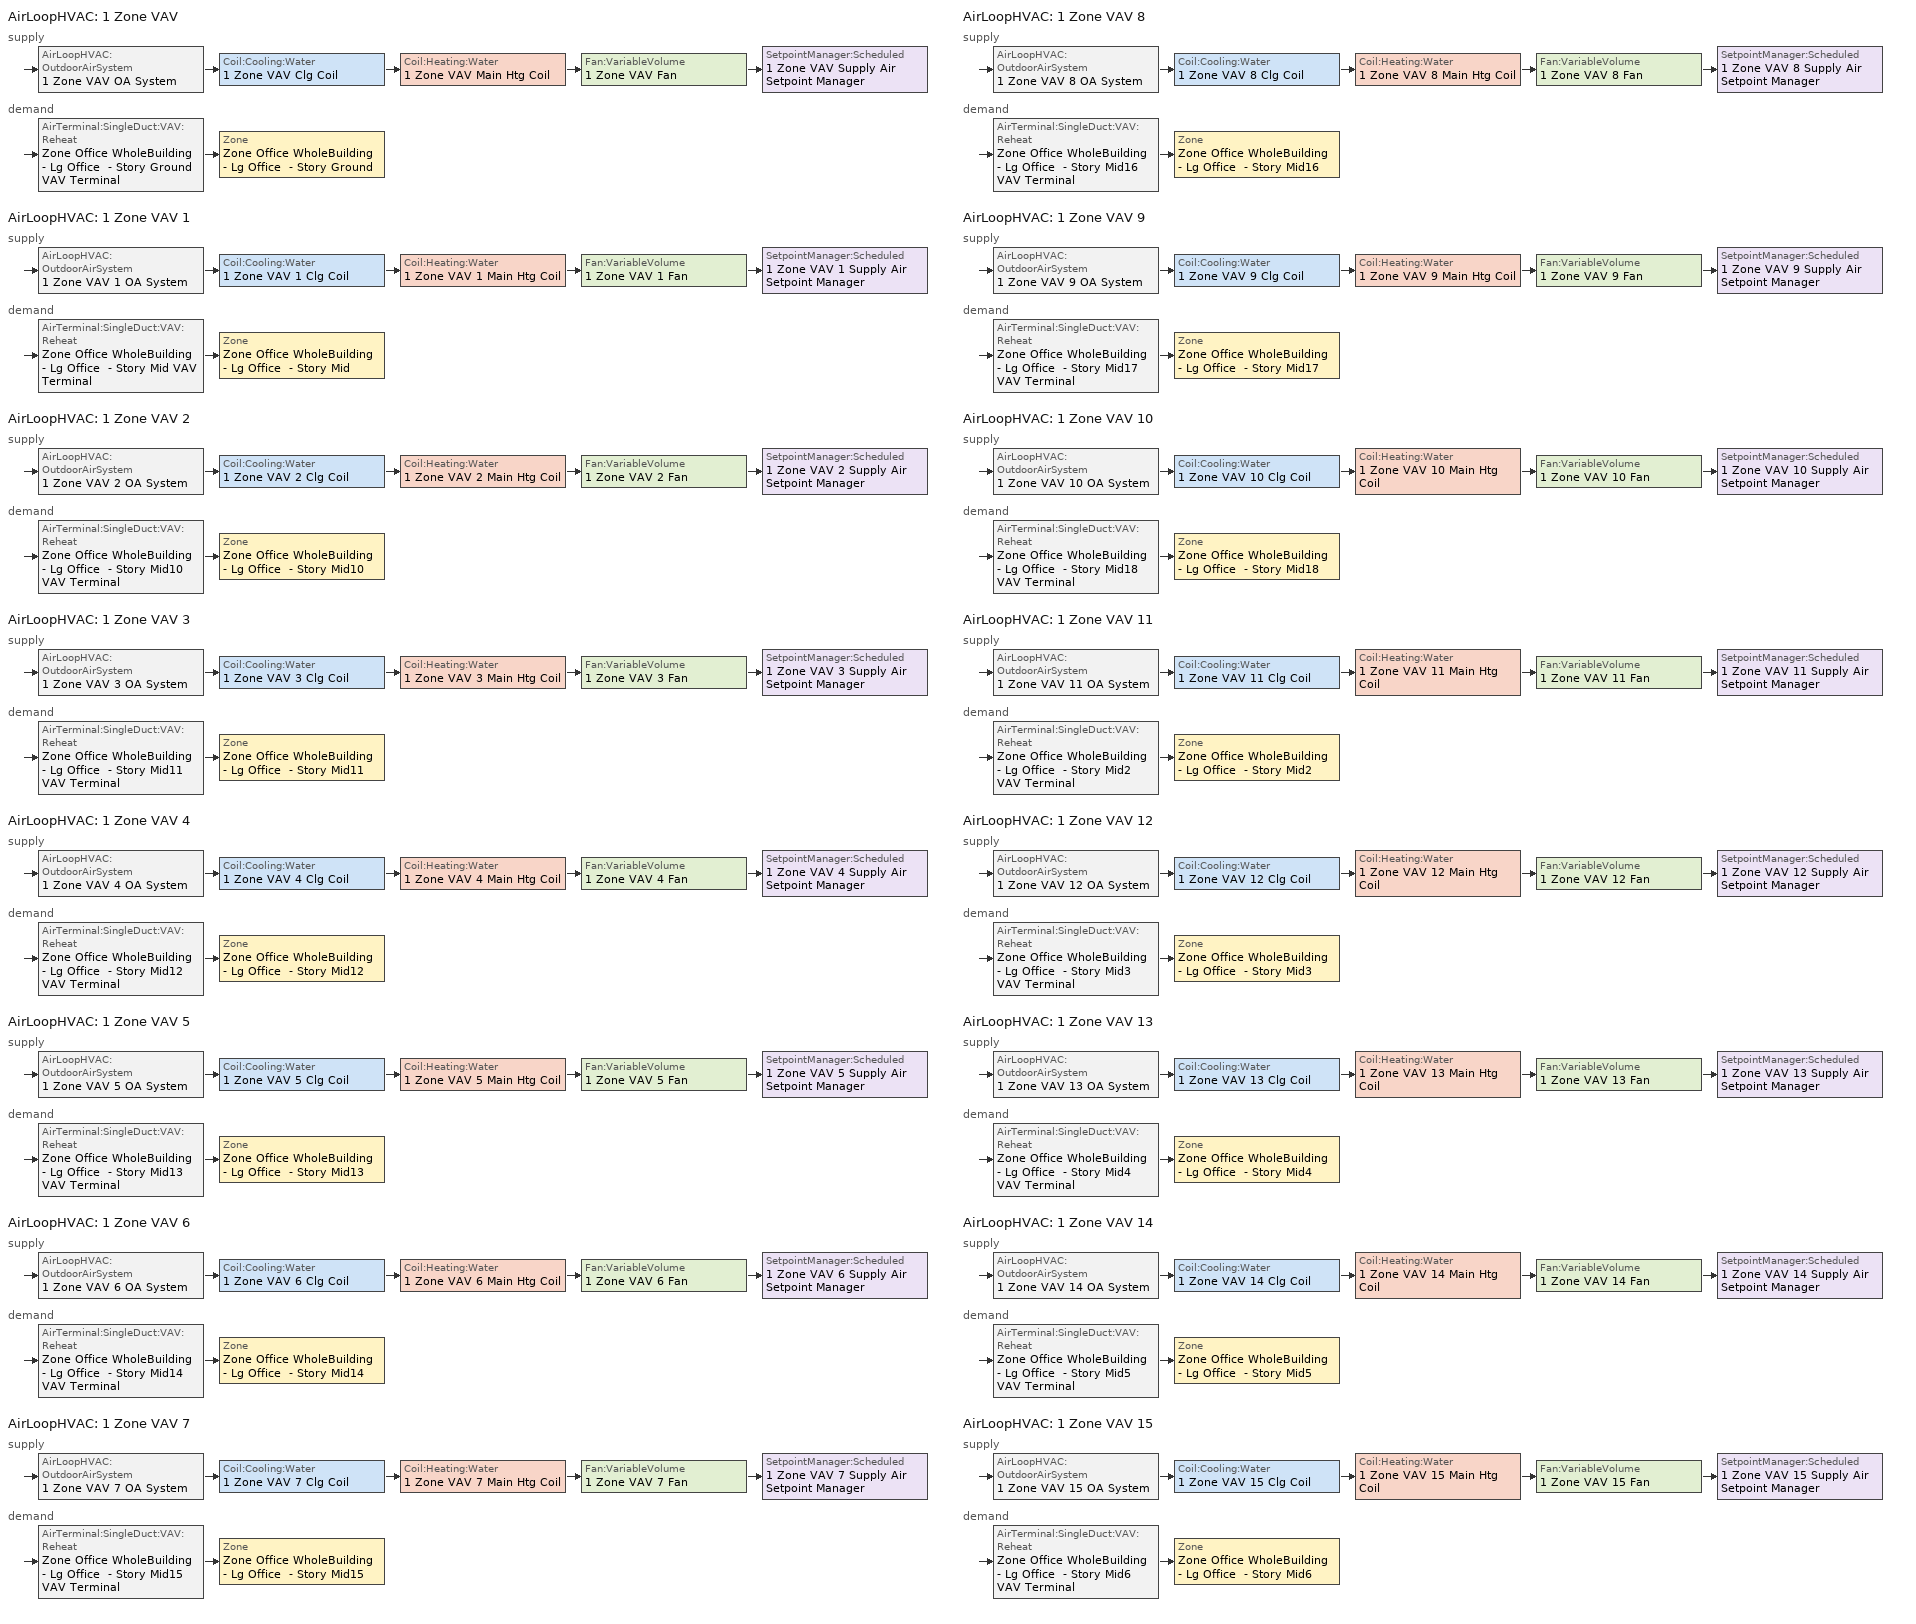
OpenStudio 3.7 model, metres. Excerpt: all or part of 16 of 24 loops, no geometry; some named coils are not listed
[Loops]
AirLoopHVAC '1 Zone VAV'
 supply: AirLoopHVAC:OutdoorAirSystem '1 Zone VAV OA System' > Coil:Cooling:Water '1 Zone VAV Clg Coil' > Coil:Heating:Water '1 Zone VAV Main Htg Coil' > Fan:VariableVolume '1 Zone VAV Fan' > SetpointManager:Scheduled '1 Zone VAV Supply Air Setpoint Manager'
 demand: AirTerminal:SingleDuct:VAV:Reheat 'Zone Office WholeBuilding - Lg Office  - Story Ground VAV Terminal' > Zone 'Zone Office WholeBuilding - Lg Office  - Story Ground'
AirLoopHVAC '1 Zone VAV 1'
 supply: AirLoopHVAC:OutdoorAirSystem '1 Zone VAV 1 OA System' > Coil:Cooling:Water '1 Zone VAV 1 Clg Coil' > Coil:Heating:Water '1 Zone VAV 1 Main Htg Coil' > Fan:VariableVolume '1 Zone VAV 1 Fan' > SetpointManager:Scheduled '1 Zone VAV 1 Supply Air Setpoint Manager'
 demand: AirTerminal:SingleDuct:VAV:Reheat 'Zone Office WholeBuilding - Lg Office  - Story Mid VAV Terminal' > Zone 'Zone Office WholeBuilding - Lg Office  - Story Mid'
AirLoopHVAC '1 Zone VAV 2'
 supply: AirLoopHVAC:OutdoorAirSystem '1 Zone VAV 2 OA System' > Coil:Cooling:Water '1 Zone VAV 2 Clg Coil' > Coil:Heating:Water '1 Zone VAV 2 Main Htg Coil' > Fan:VariableVolume '1 Zone VAV 2 Fan' > SetpointManager:Scheduled '1 Zone VAV 2 Supply Air Setpoint Manager'
 demand: AirTerminal:SingleDuct:VAV:Reheat 'Zone Office WholeBuilding - Lg Office  - Story Mid10 VAV Terminal' > Zone 'Zone Office WholeBuilding - Lg Office  - Story Mid10'
AirLoopHVAC '1 Zone VAV 3'
 supply: AirLoopHVAC:OutdoorAirSystem '1 Zone VAV 3 OA System' > Coil:Cooling:Water '1 Zone VAV 3 Clg Coil' > Coil:Heating:Water '1 Zone VAV 3 Main Htg Coil' > Fan:VariableVolume '1 Zone VAV 3 Fan' > SetpointManager:Scheduled '1 Zone VAV 3 Supply Air Setpoint Manager'
 demand: AirTerminal:SingleDuct:VAV:Reheat 'Zone Office WholeBuilding - Lg Office  - Story Mid11 VAV Terminal' > Zone 'Zone Office WholeBuilding - Lg Office  - Story Mid11'
AirLoopHVAC '1 Zone VAV 4'
 supply: AirLoopHVAC:OutdoorAirSystem '1 Zone VAV 4 OA System' > Coil:Cooling:Water '1 Zone VAV 4 Clg Coil' > Coil:Heating:Water '1 Zone VAV 4 Main Htg Coil' > Fan:VariableVolume '1 Zone VAV 4 Fan' > SetpointManager:Scheduled '1 Zone VAV 4 Supply Air Setpoint Manager'
 demand: AirTerminal:SingleDuct:VAV:Reheat 'Zone Office WholeBuilding - Lg Office  - Story Mid12 VAV Terminal' > Zone 'Zone Office WholeBuilding - Lg Office  - Story Mid12'
AirLoopHVAC '1 Zone VAV 5'
 supply: AirLoopHVAC:OutdoorAirSystem '1 Zone VAV 5 OA System' > Coil:Cooling:Water '1 Zone VAV 5 Clg Coil' > Coil:Heating:Water '1 Zone VAV 5 Main Htg Coil' > Fan:VariableVolume '1 Zone VAV 5 Fan' > SetpointManager:Scheduled '1 Zone VAV 5 Supply Air Setpoint Manager'
 demand: AirTerminal:SingleDuct:VAV:Reheat 'Zone Office WholeBuilding - Lg Office  - Story Mid13 VAV Terminal' > Zone 'Zone Office WholeBuilding - Lg Office  - Story Mid13'
AirLoopHVAC '1 Zone VAV 6'
 supply: AirLoopHVAC:OutdoorAirSystem '1 Zone VAV 6 OA System' > Coil:Cooling:Water '1 Zone VAV 6 Clg Coil' > Coil:Heating:Water '1 Zone VAV 6 Main Htg Coil' > Fan:VariableVolume '1 Zone VAV 6 Fan' > SetpointManager:Scheduled '1 Zone VAV 6 Supply Air Setpoint Manager'
 demand: AirTerminal:SingleDuct:VAV:Reheat 'Zone Office WholeBuilding - Lg Office  - Story Mid14 VAV Terminal' > Zone 'Zone Office WholeBuilding - Lg Office  - Story Mid14'
AirLoopHVAC '1 Zone VAV 7'
 supply: AirLoopHVAC:OutdoorAirSystem '1 Zone VAV 7 OA System' > Coil:Cooling:Water '1 Zone VAV 7 Clg Coil' > Coil:Heating:Water '1 Zone VAV 7 Main Htg Coil' > Fan:VariableVolume '1 Zone VAV 7 Fan' > SetpointManager:Scheduled '1 Zone VAV 7 Supply Air Setpoint Manager'
 demand: AirTerminal:SingleDuct:VAV:Reheat 'Zone Office WholeBuilding - Lg Office  - Story Mid15 VAV Terminal' > Zone 'Zone Office WholeBuilding - Lg Office  - Story Mid15'
AirLoopHVAC '1 Zone VAV 8'
 supply: AirLoopHVAC:OutdoorAirSystem '1 Zone VAV 8 OA System' > Coil:Cooling:Water '1 Zone VAV 8 Clg Coil' > Coil:Heating:Water '1 Zone VAV 8 Main Htg Coil' > Fan:VariableVolume '1 Zone VAV 8 Fan' > SetpointManager:Scheduled '1 Zone VAV 8 Supply Air Setpoint Manager'
 demand: AirTerminal:SingleDuct:VAV:Reheat 'Zone Office WholeBuilding - Lg Office  - Story Mid16 VAV Terminal' > Zone 'Zone Office WholeBuilding - Lg Office  - Story Mid16'
AirLoopHVAC '1 Zone VAV 9'
 supply: AirLoopHVAC:OutdoorAirSystem '1 Zone VAV 9 OA System' > Coil:Cooling:Water '1 Zone VAV 9 Clg Coil' > Coil:Heating:Water '1 Zone VAV 9 Main Htg Coil' > Fan:VariableVolume '1 Zone VAV 9 Fan' > SetpointManager:Scheduled '1 Zone VAV 9 Supply Air Setpoint Manager'
 demand: AirTerminal:SingleDuct:VAV:Reheat 'Zone Office WholeBuilding - Lg Office  - Story Mid17 VAV Terminal' > Zone 'Zone Office WholeBuilding - Lg Office  - Story Mid17'
AirLoopHVAC '1 Zone VAV 10'
 supply: AirLoopHVAC:OutdoorAirSystem '1 Zone VAV 10 OA System' > Coil:Cooling:Water '1 Zone VAV 10 Clg Coil' > Coil:Heating:Water '1 Zone VAV 10 Main Htg Coil' > Fan:VariableVolume '1 Zone VAV 10 Fan' > SetpointManager:Scheduled '1 Zone VAV 10 Supply Air Setpoint Manager'
 demand: AirTerminal:SingleDuct:VAV:Reheat 'Zone Office WholeBuilding - Lg Office  - Story Mid18 VAV Terminal' > Zone 'Zone Office WholeBuilding - Lg Office  - Story Mid18'
AirLoopHVAC '1 Zone VAV 11'
 supply: AirLoopHVAC:OutdoorAirSystem '1 Zone VAV 11 OA System' > Coil:Cooling:Water '1 Zone VAV 11 Clg Coil' > Coil:Heating:Water '1 Zone VAV 11 Main Htg Coil' > Fan:VariableVolume '1 Zone VAV 11 Fan' > SetpointManager:Scheduled '1 Zone VAV 11 Supply Air Setpoint Manager'
 demand: AirTerminal:SingleDuct:VAV:Reheat 'Zone Office WholeBuilding - Lg Office  - Story Mid2 VAV Terminal' > Zone 'Zone Office WholeBuilding - Lg Office  - Story Mid2'
AirLoopHVAC '1 Zone VAV 12'
 supply: AirLoopHVAC:OutdoorAirSystem '1 Zone VAV 12 OA System' > Coil:Cooling:Water '1 Zone VAV 12 Clg Coil' > Coil:Heating:Water '1 Zone VAV 12 Main Htg Coil' > Fan:VariableVolume '1 Zone VAV 12 Fan' > SetpointManager:Scheduled '1 Zone VAV 12 Supply Air Setpoint Manager'
 demand: AirTerminal:SingleDuct:VAV:Reheat 'Zone Office WholeBuilding - Lg Office  - Story Mid3 VAV Terminal' > Zone 'Zone Office WholeBuilding - Lg Office  - Story Mid3'
AirLoopHVAC '1 Zone VAV 13'
 supply: AirLoopHVAC:OutdoorAirSystem '1 Zone VAV 13 OA System' > Coil:Cooling:Water '1 Zone VAV 13 Clg Coil' > Coil:Heating:Water '1 Zone VAV 13 Main Htg Coil' > Fan:VariableVolume '1 Zone VAV 13 Fan' > SetpointManager:Scheduled '1 Zone VAV 13 Supply Air Setpoint Manager'
 demand: AirTerminal:SingleDuct:VAV:Reheat 'Zone Office WholeBuilding - Lg Office  - Story Mid4 VAV Terminal' > Zone 'Zone Office WholeBuilding - Lg Office  - Story Mid4'
AirLoopHVAC '1 Zone VAV 14'
 supply: AirLoopHVAC:OutdoorAirSystem '1 Zone VAV 14 OA System' > Coil:Cooling:Water '1 Zone VAV 14 Clg Coil' > Coil:Heating:Water '1 Zone VAV 14 Main Htg Coil' > Fan:VariableVolume '1 Zone VAV 14 Fan' > SetpointManager:Scheduled '1 Zone VAV 14 Supply Air Setpoint Manager'
 demand: AirTerminal:SingleDuct:VAV:Reheat 'Zone Office WholeBuilding - Lg Office  - Story Mid5 VAV Terminal' > Zone 'Zone Office WholeBuilding - Lg Office  - Story Mid5'
AirLoopHVAC '1 Zone VAV 15'
 supply: AirLoopHVAC:OutdoorAirSystem '1 Zone VAV 15 OA System' > Coil:Cooling:Water '1 Zone VAV 15 Clg Coil' > Coil:Heating:Water '1 Zone VAV 15 Main Htg Coil' > Fan:VariableVolume '1 Zone VAV 15 Fan' > SetpointManager:Scheduled '1 Zone VAV 15 Supply Air Setpoint Manager'
 demand: AirTerminal:SingleDuct:VAV:Reheat 'Zone Office WholeBuilding - Lg Office  - Story Mid6 VAV Terminal' > Zone 'Zone Office WholeBuilding - Lg Office  - Story Mid6'
[Sizing:Zone] Zone Cooling Design Supply Air Temperature Input Method=SupplyAirTemperature; Zone Cooling Design Supply Air Temperature {C}=12.7778; Zone Cooling Design Supply Air Temperature Difference {deltaC}=11.11; Zone Heating Design Supply Air Temperature Input Method=SupplyAirTemperature; Zone Heating Design Supply Air Temperature {C}=40; Zone Heating Design Supply Air Temperature Difference {deltaC}=11.11; Zone Cooling Design Supply Air Humidity Ratio {kg-H2O/kg-air}=0.0085; Zone Heating Design Supply Air Humidity Ratio {kg-H2O/kg-air}=0.008; Cooling Design Air Flow Method=DesignDayWithLimit; Heating Design Air Flow Method=DesignDay; Account for Dedicated Outdoor Air System=No; Dedicated Outdoor Air System Control Strategy=NeutralSupplyAir; Dedicated Outdoor Air Low Setpoint Temperature for Design {C}=autosize; Dedicated Outdoor Air High Setpoint Temperature for Design {C}=autosize; Zone Load Sizing Method=Sensible Load Only No Latent Load; Zone Latent Cooling Design Supply Air Humidity Ratio Input Method=HumidityRatioDifference; Zone Cooling Design Supply Air Humidity Ratio Difference {kgWater/kgDryAir}=0.005; Zone Latent Heating Design Supply Air Humidity Ratio Input Method=HumidityRatioDifference; Zone Humidification Design Supply Air Humidity Ratio Difference {kgWater/kgDryAir}=0.005
Zone Office WholeBuilding - Lg Office  - Story Ground; Zone Office WholeBuilding - Lg Office  - Story Mid; Zone Office WholeBuilding - Lg Office  - Story Mid2; Zone Office WholeBuilding - Lg Office  - Story Mid3; Zone Office WholeBuilding - Lg Office  - Story Mid4; Zone Office WholeBuilding - Lg Office  - Story Mid5; Zone Office WholeBuilding - Lg Office  - Story Mid6; Zone Office WholeBuilding - Lg Office  - Story Mid10; Zone Office WholeBuilding - Lg Office  - Story Mid11; Zone Office WholeBuilding - Lg Office  - Story Mid12; Zone Office WholeBuilding - Lg Office  - Story Mid13; Zone Office WholeBuilding - Lg Office  - Story Mid14; Zone Office WholeBuilding - Lg Office  - Story Mid15; Zone Office WholeBuilding - Lg Office  - Story Mid16; Zone Office WholeBuilding - Lg Office  - Story Mid17; Zone Office WholeBuilding - Lg Office  - Story Mid18
[Zone equipment]
Zone Office WholeBuilding - Lg Office  - Story Ground: Zone Office WholeBuilding - Lg Office  - Story Ground VAV Terminal
Zone Office WholeBuilding - Lg Office  - Story Mid: Zone Office WholeBuilding - Lg Office  - Story Mid VAV Terminal
Zone Office WholeBuilding - Lg Office  - Story Mid2: Zone Office WholeBuilding - Lg Office  - Story Mid2 VAV Terminal
Zone Office WholeBuilding - Lg Office  - Story Mid3: Zone Office WholeBuilding - Lg Office  - Story Mid3 VAV Terminal
Zone Office WholeBuilding - Lg Office  - Story Mid4: Zone Office WholeBuilding - Lg Office  - Story Mid4 VAV Terminal
Zone Office WholeBuilding - Lg Office  - Story Mid5: Zone Office WholeBuilding - Lg Office  - Story Mid5 VAV Terminal
Zone Office WholeBuilding - Lg Office  - Story Mid6: Zone Office WholeBuilding - Lg Office  - Story Mid6 VAV Terminal
Zone Office WholeBuilding - Lg Office  - Story Mid10: Zone Office WholeBuilding - Lg Office  - Story Mid10 VAV Terminal
Zone Office WholeBuilding - Lg Office  - Story Mid11: Zone Office WholeBuilding - Lg Office  - Story Mid11 VAV Terminal
Zone Office WholeBuilding - Lg Office  - Story Mid12: Zone Office WholeBuilding - Lg Office  - Story Mid12 VAV Terminal
Zone Office WholeBuilding - Lg Office  - Story Mid13: Zone Office WholeBuilding - Lg Office  - Story Mid13 VAV Terminal
Zone Office WholeBuilding - Lg Office  - Story Mid14: Zone Office WholeBuilding - Lg Office  - Story Mid14 VAV Terminal
Zone Office WholeBuilding - Lg Office  - Story Mid15: Zone Office WholeBuilding - Lg Office  - Story Mid15 VAV Terminal
Zone Office WholeBuilding - Lg Office  - Story Mid16: Zone Office WholeBuilding - Lg Office  - Story Mid16 VAV Terminal
Zone Office WholeBuilding - Lg Office  - Story Mid17: Zone Office WholeBuilding - Lg Office  - Story Mid17 VAV Terminal
Zone Office WholeBuilding - Lg Office  - Story Mid18: Zone Office WholeBuilding - Lg Office  - Story Mid18 VAV Terminal
[SetpointManager:Scheduled] Control Variable=Temperature; Schedule=Supply Air Temp - 55.0F
Name | Setpoint Node or NodeList
1 Zone VAV Supply Air Setpoint Manager | 1 Zone VAV Supply Outlet Node
1 Zone VAV 1 Supply Air Setpoint Manager | 1 Zone VAV 1 Supply Outlet Node
1 Zone VAV 2 Supply Air Setpoint Manager | 1 Zone VAV 2 Supply Outlet Node
1 Zone VAV 3 Supply Air Setpoint Manager | 1 Zone VAV 3 Supply Outlet Node
1 Zone VAV 4 Supply Air Setpoint Manager | 1 Zone VAV 4 Supply Outlet Node
1 Zone VAV 5 Supply Air Setpoint Manager | 1 Zone VAV 5 Supply Outlet Node
1 Zone VAV 6 Supply Air Setpoint Manager | 1 Zone VAV 6 Supply Outlet Node
1 Zone VAV 7 Supply Air Setpoint Manager | 1 Zone VAV 7 Supply Outlet Node
1 Zone VAV 8 Supply Air Setpoint Manager | 1 Zone VAV 8 Supply Outlet Node
1 Zone VAV 9 Supply Air Setpoint Manager | 1 Zone VAV 9 Supply Outlet Node
1 Zone VAV 10 Supply Air Setpoint Manager | 1 Zone VAV 10 Supply Outlet Node
1 Zone VAV 11 Supply Air Setpoint Manager | 1 Zone VAV 11 Supply Outlet Node
1 Zone VAV 12 Supply Air Setpoint Manager | 1 Zone VAV 12 Supply Outlet Node
1 Zone VAV 13 Supply Air Setpoint Manager | 1 Zone VAV 13 Supply Outlet Node
1 Zone VAV 14 Supply Air Setpoint Manager | 1 Zone VAV 14 Supply Outlet Node
1 Zone VAV 15 Supply Air Setpoint Manager | 1 Zone VAV 15 Supply Outlet Node
[AirLoopHVAC] Design Supply Air Flow Rate {m3/s}=autosize; Design Return Air Flow Fraction of Supply Air Flow=1
Name | Availability Schedule
1 Zone VAV | 1 Zone VAV Occ Sch
1 Zone VAV 1 | 1 Zone VAV 1 Occ Sch
1 Zone VAV 2 | 1 Zone VAV 2 Occ Sch
1 Zone VAV 3 | 1 Zone VAV 3 Occ Sch
1 Zone VAV 4 | 1 Zone VAV 4 Occ Sch
1 Zone VAV 5 | 1 Zone VAV 5 Occ Sch
1 Zone VAV 6 | 1 Zone VAV 6 Occ Sch
1 Zone VAV 7 | 1 Zone VAV 7 Occ Sch
1 Zone VAV 8 | 1 Zone VAV 8 Occ Sch
1 Zone VAV 9 | 1 Zone VAV 9 Occ Sch
1 Zone VAV 10 | 1 Zone VAV 10 Occ Sch
1 Zone VAV 11 | 1 Zone VAV 11 Occ Sch
1 Zone VAV 12 | 1 Zone VAV 12 Occ Sch
1 Zone VAV 13 | 1 Zone VAV 13 Occ Sch
1 Zone VAV 14 | 1 Zone VAV 14 Occ Sch
1 Zone VAV 15 | 1 Zone VAV 15 Occ Sch
[Sizing:System] Type of Load to Size On=Sensible; Design Outdoor Air Flow Rate {m3/s}=Autosize; Central Heating Maximum System Air Flow Ratio=0.3; Preheat Design Temperature {C}=7.22222; Preheat Design Humidity Ratio {kg-H2O/kg-Air}=0.008; Precool Design Temperature {C}=12.7778; Precool Design Humidity Ratio {kg-H2O/kg-Air}=0.008; Central Cooling Design Supply Air Temperature {C}=12.7778; Central Heating Design Supply Air Temperature {C}=12.7778; Sizing Option=Coincident; 100% Outdoor Air in Cooling=No; 100% Outdoor Air in Heating=No; Central Cooling Design Supply Air Humidity Ratio {kg-H2O/kg-Air}=0.0085; Central Heating Design Supply Air Humidity Ratio {kg-H2O/kg-Air}=0.008; Cooling Design Air Flow Method=DesignDay; Heating Design Air Flow Method=DesignDay; System Outdoor Air Method=ZoneSum; Zone Maximum Outdoor Air Fraction=1; Cooling Supply Air Flow Rate Per Floor Area {m3/s-m2}=0.00996765; Cooling Fraction of Autosized Cooling Supply Air Flow Rate=1; Cooling Supply Air Flow Rate Per Unit Cooling Capacity {m3/s-W}=3.94755e-05; Heating Supply Air Flow Rate Per Floor Area {m3/s-m2}=0.00996765; Heating Fraction of Autosized Heating Supply Air Flow Rate=1; Heating Fraction of Autosized Cooling Supply Air Flow Rate=1; Heating Supply Air Flow Rate Per Unit Heating Capacity {m3/s-W}=3.15882e-05; Cooling Design Capacity Method=CoolingDesignCapacity; Cooling Design Capacity {W}=autosize; Cooling Design Capacity Per Floor Area {W/m2}=234.7; Fraction of Autosized Cooling Design Capacity=1; Heating Design Capacity Method=HeatingDesignCapacity; Heating Design Capacity {W}=autosize; Heating Design Capacity Per Floor Area {W/m2}=157; Fraction of Autosized Heating Design Capacity=1; Central Cooling Capacity Control Method=OnOff; Occupant Diversity=autosize
1 Zone VAV; 1 Zone VAV 1; 1 Zone VAV 2; 1 Zone VAV 3; 1 Zone VAV 4; 1 Zone VAV 5; 1 Zone VAV 6; 1 Zone VAV 7; 1 Zone VAV 8; 1 Zone VAV 9; 1 Zone VAV 10; 1 Zone VAV 11; 1 Zone VAV 12; 1 Zone VAV 13; 1 Zone VAV 14; 1 Zone VAV 15
[Fan:VariableVolume] Availability Schedule=Always On Discrete; Fan Total Efficiency=0.53625; Pressure Rise {Pa}=996.356; Maximum Flow Rate {m3/s}=Autosize; Fan Power Minimum Flow Rate Input Method=Fraction; Fan Power Minimum Flow Fraction=0.1; Fan Power Minimum Air Flow Rate {m3/s}=0; Motor Efficiency=0.825; Motor In Airstream Fraction=1; Fan Power Coefficient 1=0.027828; Fan Power Coefficient 2=0.026583; Fan Power Coefficient 3=-0.087069; Fan Power Coefficient 4=1.03092; Fan Power Coefficient 5=0
1 Zone VAV Fan; 1 Zone VAV 1 Fan; 1 Zone VAV 2 Fan; 1 Zone VAV 3 Fan; 1 Zone VAV 4 Fan; 1 Zone VAV 5 Fan; 1 Zone VAV 6 Fan; 1 Zone VAV 7 Fan; 1 Zone VAV 8 Fan; 1 Zone VAV 9 Fan; 1 Zone VAV 10 Fan; 1 Zone VAV 11 Fan; 1 Zone VAV 12 Fan; 1 Zone VAV 13 Fan; 1 Zone VAV 14 Fan; 1 Zone VAV 15 Fan
[Controller:OutdoorAir] Minimum Outdoor Air Flow Rate {m3/s}=autosize; Maximum Outdoor Air Flow Rate {m3/s}=Autosize; Economizer Control Type=NoEconomizer; Economizer Control Action Type=ModulateFlow; Economizer Maximum Limit Dry-Bulb Temperature {C}=12.7778; Economizer Maximum Limit Enthalpy {J/kg}=64000; Lockout Type=LockoutWithHeating; Minimum Limit Type=FixedMinimum; Minimum Outdoor Air Schedule=Always On Discrete; High Humidity Control=No; Heat Recovery Bypass Control Type=BypassWhenWithinEconomizerLimits; Economizer Operation Staging=InterlockedWithMechanicalCooling
Name | Controller Mechanical Ventilation
1 Zone VAV OA Controller | 1 Zone VAV Vent Controller
1 Zone VAV 1 OA Controller | 1 Zone VAV 1 Vent Controller
1 Zone VAV 2 OA Controller | 1 Zone VAV 2 Vent Controller
1 Zone VAV 3 OA Controller | 1 Zone VAV 3 Vent Controller
1 Zone VAV 4 OA Controller | 1 Zone VAV 4 Vent Controller
1 Zone VAV 5 OA Controller | 1 Zone VAV 5 Vent Controller
1 Zone VAV 6 OA Controller | 1 Zone VAV 6 Vent Controller
1 Zone VAV 7 OA Controller | 1 Zone VAV 7 Vent Controller
1 Zone VAV 8 OA Controller | 1 Zone VAV 8 Vent Controller
1 Zone VAV 9 OA Controller | 1 Zone VAV 9 Vent Controller
1 Zone VAV 10 OA Controller | 1 Zone VAV 10 Vent Controller
1 Zone VAV 11 OA Controller | 1 Zone VAV 11 Vent Controller
1 Zone VAV 12 OA Controller | 1 Zone VAV 12 Vent Controller
1 Zone VAV 13 OA Controller | 1 Zone VAV 13 Vent Controller
1 Zone VAV 14 OA Controller | 1 Zone VAV 14 Vent Controller
1 Zone VAV 15 OA Controller | 1 Zone VAV 15 Vent Controller
[Controller:MechanicalVentilation] Availability Schedule=Always On Discrete; System Outdoor Air Method=ZoneSum
1 Zone VAV Vent Controller; 1 Zone VAV 1 Vent Controller; 1 Zone VAV 2 Vent Controller; 1 Zone VAV 3 Vent Controller; 1 Zone VAV 4 Vent Controller; 1 Zone VAV 5 Vent Controller; 1 Zone VAV 6 Vent Controller; 1 Zone VAV 7 Vent Controller; 1 Zone VAV 8 Vent Controller; 1 Zone VAV 9 Vent Controller; 1 Zone VAV 10 Vent Controller; 1 Zone VAV 11 Vent Controller; 1 Zone VAV 12 Vent Controller; 1 Zone VAV 13 Vent Controller; 1 Zone VAV 14 Vent Controller; 1 Zone VAV 15 Vent Controller
[AirLoopHVAC:OutdoorAirSystem]
Name | Controller
1 Zone VAV OA System | 1 Zone VAV OA Controller
1 Zone VAV 1 OA System | 1 Zone VAV 1 OA Controller
1 Zone VAV 2 OA System | 1 Zone VAV 2 OA Controller
1 Zone VAV 3 OA System | 1 Zone VAV 3 OA Controller
1 Zone VAV 4 OA System | 1 Zone VAV 4 OA Controller
1 Zone VAV 5 OA System | 1 Zone VAV 5 OA Controller
1 Zone VAV 6 OA System | 1 Zone VAV 6 OA Controller
1 Zone VAV 7 OA System | 1 Zone VAV 7 OA Controller
1 Zone VAV 8 OA System | 1 Zone VAV 8 OA Controller
1 Zone VAV 9 OA System | 1 Zone VAV 9 OA Controller
1 Zone VAV 10 OA System | 1 Zone VAV 10 OA Controller
1 Zone VAV 11 OA System | 1 Zone VAV 11 OA Controller
1 Zone VAV 12 OA System | 1 Zone VAV 12 OA Controller
1 Zone VAV 13 OA System | 1 Zone VAV 13 OA Controller
1 Zone VAV 14 OA System | 1 Zone VAV 14 OA Controller
1 Zone VAV 15 OA System | 1 Zone VAV 15 OA Controller
[AirTerminal:SingleDuct:VAV:Reheat] Availability Schedule=Always On Discrete; Maximum Air Flow Rate {m3/s}=AutoSize; Zone Minimum Air Flow Input Method=Constant; Constant Minimum Air Flow Fraction=0.3; Fixed Minimum Air Flow Rate {m3/s}=0; Maximum Hot Water or Steam Flow Rate {m3/s}=AutoSize; Minimum Hot Water or Steam Flow Rate {m3/s}=0; Convergence Tolerance=0.001; Damper Heating Action=Normal; Maximum Flow per Zone Floor Area During Reheat {m3/s-m2}=AutoSize; Maximum Flow Fraction During Reheat=AutoSize; Maximum Reheat Air Temperature {C}=40; Control For Outdoor Air=No
Name | Reheat Coil
Zone Office WholeBuilding - Lg Office  - Story Ground VAV Terminal | Zone Office WholeBuilding - Lg Office  - Story Ground Reheat Coil
Zone Office WholeBuilding - Lg Office  - Story Mid VAV Terminal | Zone Office WholeBuilding - Lg Office  - Story Mid Reheat Coil
Zone Office WholeBuilding - Lg Office  - Story Mid10 VAV Terminal | Zone Office WholeBuilding - Lg Office  - Story Mid10 Reheat Coil
Zone Office WholeBuilding - Lg Office  - Story Mid11 VAV Terminal | Zone Office WholeBuilding - Lg Office  - Story Mid11 Reheat Coil
Zone Office WholeBuilding - Lg Office  - Story Mid12 VAV Terminal | Zone Office WholeBuilding - Lg Office  - Story Mid12 Reheat Coil
Zone Office WholeBuilding - Lg Office  - Story Mid13 VAV Terminal | Zone Office WholeBuilding - Lg Office  - Story Mid13 Reheat Coil
Zone Office WholeBuilding - Lg Office  - Story Mid14 VAV Terminal | Zone Office WholeBuilding - Lg Office  - Story Mid14 Reheat Coil
Zone Office WholeBuilding - Lg Office  - Story Mid15 VAV Terminal | Zone Office WholeBuilding - Lg Office  - Story Mid15 Reheat Coil
Zone Office WholeBuilding - Lg Office  - Story Mid16 VAV Terminal | Zone Office WholeBuilding - Lg Office  - Story Mid16 Reheat Coil
Zone Office WholeBuilding - Lg Office  - Story Mid17 VAV Terminal | Zone Office WholeBuilding - Lg Office  - Story Mid17 Reheat Coil
Zone Office WholeBuilding - Lg Office  - Story Mid18 VAV Terminal | Zone Office WholeBuilding - Lg Office  - Story Mid18 Reheat Coil
Zone Office WholeBuilding - Lg Office  - Story Mid2 VAV Terminal | Zone Office WholeBuilding - Lg Office  - Story Mid2 Reheat Coil
Zone Office WholeBuilding - Lg Office  - Story Mid3 VAV Terminal | Zone Office WholeBuilding - Lg Office  - Story Mid3 Reheat Coil
Zone Office WholeBuilding - Lg Office  - Story Mid4 VAV Terminal | Zone Office WholeBuilding - Lg Office  - Story Mid4 Reheat Coil
Zone Office WholeBuilding - Lg Office  - Story Mid5 VAV Terminal | Zone Office WholeBuilding - Lg Office  - Story Mid5 Reheat Coil
Zone Office WholeBuilding - Lg Office  - Story Mid6 VAV Terminal | Zone Office WholeBuilding - Lg Office  - Story Mid6 Reheat Coil
[Schedule:Ruleset]
Name | Default Day Schedule | Summer Design Day Schedule | Winter Design Day Schedule
Supply Air Temp - 55.0F | Supply Air Temp - 55.0F Default
1 Zone VAV Occ Sch | 1 Zone VAV Occ Sch Default | 1 Zone VAV Occ Sch Summer Design Day | 1 Zone VAV Occ Sch Winter Design Day
1 Zone VAV 1 Occ Sch | 1 Zone VAV 1 Occ Sch Default | 1 Zone VAV 1 Occ Sch Summer Design Day | 1 Zone VAV 1 Occ Sch Winter Design Day
1 Zone VAV 10 Occ Sch | 1 Zone VAV 10 Occ Sch Default | 1 Zone VAV 10 Occ Sch Summer Design Day | 1 Zone VAV 10 Occ Sch Winter Design Day
1 Zone VAV 11 Occ Sch | 1 Zone VAV 11 Occ Sch Default | 1 Zone VAV 11 Occ Sch Summer Design Day | 1 Zone VAV 11 Occ Sch Winter Design Day
1 Zone VAV 12 Occ Sch | 1 Zone VAV 12 Occ Sch Default | 1 Zone VAV 12 Occ Sch Summer Design Day | 1 Zone VAV 12 Occ Sch Winter Design Day
1 Zone VAV 13 Occ Sch | 1 Zone VAV 13 Occ Sch Default | 1 Zone VAV 13 Occ Sch Summer Design Day | 1 Zone VAV 13 Occ Sch Winter Design Day
1 Zone VAV 14 Occ Sch | 1 Zone VAV 14 Occ Sch Default | 1 Zone VAV 14 Occ Sch Summer Design Day | 1 Zone VAV 14 Occ Sch Winter Design Day
1 Zone VAV 15 Occ Sch | 1 Zone VAV 15 Occ Sch Default | 1 Zone VAV 15 Occ Sch Summer Design Day | 1 Zone VAV 15 Occ Sch Winter Design Day
1 Zone VAV 2 Occ Sch | 1 Zone VAV 2 Occ Sch Default | 1 Zone VAV 2 Occ Sch Summer Design Day | 1 Zone VAV 2 Occ Sch Winter Design Day
1 Zone VAV 3 Occ Sch | 1 Zone VAV 3 Occ Sch Default | 1 Zone VAV 3 Occ Sch Summer Design Day | 1 Zone VAV 3 Occ Sch Winter Design Day
1 Zone VAV 4 Occ Sch | 1 Zone VAV 4 Occ Sch Default | 1 Zone VAV 4 Occ Sch Summer Design Day | 1 Zone VAV 4 Occ Sch Winter Design Day
1 Zone VAV 5 Occ Sch | 1 Zone VAV 5 Occ Sch Default | 1 Zone VAV 5 Occ Sch Summer Design Day | 1 Zone VAV 5 Occ Sch Winter Design Day
1 Zone VAV 6 Occ Sch | 1 Zone VAV 6 Occ Sch Default | 1 Zone VAV 6 Occ Sch Summer Design Day | 1 Zone VAV 6 Occ Sch Winter Design Day
1 Zone VAV 7 Occ Sch | 1 Zone VAV 7 Occ Sch Default | 1 Zone VAV 7 Occ Sch Summer Design Day | 1 Zone VAV 7 Occ Sch Winter Design Day
1 Zone VAV 8 Occ Sch | 1 Zone VAV 8 Occ Sch Default | 1 Zone VAV 8 Occ Sch Summer Design Day | 1 Zone VAV 8 Occ Sch Winter Design Day
1 Zone VAV 9 Occ Sch | 1 Zone VAV 9 Occ Sch Default | 1 Zone VAV 9 Occ Sch Summer Design Day | 1 Zone VAV 9 Occ Sch Winter Design Day
[Schedule:Day]
Supply Air Temp - 55.0F Default; autogen Supply Air Temp - 55.0F 0_day_sch; autogen Supply Air Temp - 55.0F 1_day_sch: Yes, 24, 0, 12.7778
1 Zone VAV Occ Sch Default; 1 Zone VAV 1 Occ Sch Default; 1 Zone VAV 10 Occ Sch Default; 1 Zone VAV 11 Occ Sch Default; 1 Zone VAV 12 Occ Sch Default; 1 Zone VAV 13 Occ Sch Default; 1 Zone VAV 14 Occ Sch Default; 1 Zone VAV 15 Occ Sch Default; 1 Zone VAV 2 Occ Sch Default; 1 Zone VAV 3 Occ Sch Default; 1 Zone VAV 4 Occ Sch Default; 1 Zone VAV 5 Occ Sch Default; 1 Zone VAV 6 Occ Sch Default; 1 Zone VAV 7 Occ Sch Default; 1 Zone VAV 8 Occ Sch Default; 1 Zone VAV 9 Occ Sch Default: 2, 30, 0, 20, 30, 1, 24, 0, 0
1 Zone VAV Occ Sch Winter Design Day; 1 Zone VAV Occ Sch Summer Design Day; 1 Zone VAV 1 Occ Sch Winter Design Day; 1 Zone VAV 1 Occ Sch Summer Design Day; 1 Zone VAV 10 Occ Sch Winter Design Day; 1 Zone VAV 10 Occ Sch Summer Design Day; 1 Zone VAV 11 Occ Sch Winter Design Day; 1 Zone VAV 11 Occ Sch Summer Design Day; 1 Zone VAV 12 Occ Sch Winter Design Day; 1 Zone VAV 12 Occ Sch Summer Design Day; 1 Zone VAV 13 Occ Sch Winter Design Day; 1 Zone VAV 13 Occ Sch Summer Design Day; 1 Zone VAV 14 Occ Sch Winter Design Day; 1 Zone VAV 14 Occ Sch Summer Design Day; 1 Zone VAV 15 Occ Sch Winter Design Day; 1 Zone VAV 15 Occ Sch Summer Design Day; 1 Zone VAV 2 Occ Sch Winter Design Day; 1 Zone VAV 2 Occ Sch Summer Design Day; 1 Zone VAV 3 Occ Sch Winter Design Day; 1 Zone VAV 3 Occ Sch Summer Design Day; 1 Zone VAV 4 Occ Sch Winter Design Day; 1 Zone VAV 4 Occ Sch Summer Design Day; 1 Zone VAV 5 Occ Sch Winter Design Day; 1 Zone VAV 5 Occ Sch Summer Design Day; 1 Zone VAV 6 Occ Sch Winter Design Day; 1 Zone VAV 6 Occ Sch Summer Design Day; 1 Zone VAV 7 Occ Sch Winter Design Day; 1 Zone VAV 7 Occ Sch Summer Design Day; 1 Zone VAV 8 Occ Sch Winter Design Day; 1 Zone VAV 8 Occ Sch Summer Design Day; 1 Zone VAV 9 Occ Sch Winter Design Day; 1 Zone VAV 9 Occ Sch Summer Design Day: 24, 0, 1
1 Zone VAV Occ Sch Saturday; 1 Zone VAV 1 Occ Sch Saturday; 1 Zone VAV 10 Occ Sch Saturday; 1 Zone VAV 11 Occ Sch Saturday; 1 Zone VAV 12 Occ Sch Saturday; 1 Zone VAV 13 Occ Sch Saturday; 1 Zone VAV 14 Occ Sch Saturday; 1 Zone VAV 15 Occ Sch Saturday; 1 Zone VAV 2 Occ Sch Saturday; 1 Zone VAV 3 Occ Sch Saturday; 1 Zone VAV 4 Occ Sch Saturday; 1 Zone VAV 5 Occ Sch Saturday; 1 Zone VAV 6 Occ Sch Saturday; 1 Zone VAV 7 Occ Sch Saturday; 1 Zone VAV 8 Occ Sch Saturday; 1 Zone VAV 9 Occ Sch Saturday: 7, 30, 0, 16, 37, 1, 24, 0, 0
1 Zone VAV Occ Sch Sunday; 1 Zone VAV 1 Occ Sch Sunday; 1 Zone VAV 10 Occ Sch Sunday; 1 Zone VAV 11 Occ Sch Sunday; 1 Zone VAV 12 Occ Sch Sunday; 1 Zone VAV 13 Occ Sch Sunday; 1 Zone VAV 14 Occ Sch Sunday; 1 Zone VAV 15 Occ Sch Sunday; 1 Zone VAV 2 Occ Sch Sunday; 1 Zone VAV 3 Occ Sch Sunday; 1 Zone VAV 4 Occ Sch Sunday; 1 Zone VAV 5 Occ Sch Sunday; 1 Zone VAV 6 Occ Sch Sunday; 1 Zone VAV 7 Occ Sch Sunday; 1 Zone VAV 8 Occ Sch Sunday; 1 Zone VAV 9 Occ Sch Sunday: 24, 0, 0
[Schedule:Rule]
autogen Supply Air Temp - 55.0F 0: Schedule Ruleset=Supply Air Temp - 55.0F; Rule Order=0; Day Schedule=autogen Supply Air Temp - 55.0F 0_day_sch; Apply Sunday=Yes; Apply Monday=Yes; Apply Tuesday=Yes; Apply Wednesday=Yes; Apply Thursday=Yes; Apply Friday=Yes; Apply Saturday=Yes; Date Specification Type=SpecificDates; Specific Month 1=1; Specific Day 1=6; Specific Month 2=1; Specific Day 2=13; Specific Month 3=1; Specific Day 3=20; Specific Month 4=1; Specific Day 4=27; Specific Month 5=2; Specific Day 5=3; Specific Month 6=2; Specific Day 6=10; Specific Month 7=2; Specific Day 7=17; Specific Month 8=2; Specific Day 8=24; Specific Month 9=3; Specific Day 9=3; Specific Month 10=3; Specific Day 10=10; Specific Month 11=3; Specific Day 11=17; Specific Month 12=3; Specific Day 12=24; Specific Month 13=3; Specific Day 13=31; Specific Month 14=4; Specific Day 14=7; Specific Month 15=4; Specific Day 15=14; Specific Month 16=4; Specific Day 16=21; Specific Month 17=4; Specific Day 17=28; Specific Month 18=5; Specific Day 18=5; Specific Month 19=5; Specific Day 19=12; Specific Month 20=5; Specific Day 20=19; Specific Month 21=5; Specific Day 21=26; Specific Month 22=6; Specific Day 22=2; Specific Month 23=6; Specific Day 23=9; Specific Month 24=6; Specific Day 24=16; Specific Month 25=6; Specific Day 25=23; Specific Month 26=6; Specific Day 26=30; Specific Month 27=7; Specific Day 27=7; Specific Month 28=7; Specific Day 28=14; Specific Month 29=7; Specific Day 29=21; Specific Month 30=7; Specific Day 30=28; Specific Month 31=8; Specific Day 31=4; Specific Month 32=8; Specific Day 32=11; Specific Month 33=8; Specific Day 33=18; Specific Month 34=8; Specific Day 34=25; Specific Month 35=9; Specific Day 35=1; Specific Month 36=9; Specific Day 36=8; Specific Month 37=9; Specific Day 37=15; Specific Month 38=9; Specific Day 38=22; Specific Month 39=9; Specific Day 39=29; Specific Month 40=10; Specific Day 40=6; Specific Month 41=10; Specific Day 41=13; Specific Month 42=10; Specific Day 42=20; Specific Month 43=10; Specific Day 43=27; Specific Month 44=11; Specific Day 44=3; Specific Month 45=11; Specific Day 45=10; Specific Month 46=11; Specific Day 46=17; Specific Month 47=11; Specific Day 47=24; Specific Month 48=12; Specific Day 48=1; Specific Month 49=12; Specific Day 49=8; Specific Month 50=12; Specific Day 50=15; Specific Month 51=12; Specific Day 51=22; Specific Month 52=12; Specific Day 52=29
autogen Supply Air Temp - 55.0F 1: Schedule Ruleset=Supply Air Temp - 55.0F; Rule Order=1; Day Schedule=autogen Supply Air Temp - 55.0F 1_day_sch; Apply Sunday=Yes; Apply Monday=Yes; Apply Tuesday=Yes; Apply Wednesday=Yes; Apply Thursday=Yes; Apply Friday=Yes; Apply Saturday=Yes; Date Specification Type=SpecificDates; Specific Month 1=1; Specific Day 1=7; Specific Month 2=1; Specific Day 2=14; Specific Month 3=1; Specific Day 3=21; Specific Month 4=1; Specific Day 4=28; Specific Month 5=2; Specific Day 5=4; Specific Month 6=2; Specific Day 6=11; Specific Month 7=2; Specific Day 7=18; Specific Month 8=2; Specific Day 8=25; Specific Month 9=3; Specific Day 9=4; Specific Month 10=3; Specific Day 10=11; Specific Month 11=3; Specific Day 11=18; Specific Month 12=3; Specific Day 12=25; Specific Month 13=4; Specific Day 13=1; Specific Month 14=4; Specific Day 14=8; Specific Month 15=4; Specific Day 15=15; Specific Month 16=4; Specific Day 16=22; Specific Month 17=4; Specific Day 17=29; Specific Month 18=5; Specific Day 18=6; Specific Month 19=5; Specific Day 19=13; Specific Month 20=5; Specific Day 20=20; Specific Month 21=5; Specific Day 21=27; Specific Month 22=6; Specific Day 22=3; Specific Month 23=6; Specific Day 23=10; Specific Month 24=6; Specific Day 24=17; Specific Month 25=6; Specific Day 25=24; Specific Month 26=7; Specific Day 26=1; Specific Month 27=7; Specific Day 27=8; Specific Month 28=7; Specific Day 28=15; Specific Month 29=7; Specific Day 29=22; Specific Month 30=7; Specific Day 30=29; Specific Month 31=8; Specific Day 31=5; Specific Month 32=8; Specific Day 32=12; Specific Month 33=8; Specific Day 33=19; Specific Month 34=8; Specific Day 34=26; Specific Month 35=9; Specific Day 35=2; Specific Month 36=9; Specific Day 36=9; Specific Month 37=9; Specific Day 37=16; Specific Month 38=9; Specific Day 38=23; Specific Month 39=9; Specific Day 39=30; Specific Month 40=10; Specific Day 40=7; Specific Month 41=10; Specific Day 41=14; Specific Month 42=10; Specific Day 42=21; Specific Month 43=10; Specific Day 43=28; Specific Month 44=11; Specific Day 44=4; Specific Month 45=11; Specific Day 45=11; Specific Month 46=11; Specific Day 46=18; Specific Month 47=11; Specific Day 47=25; Specific Month 48=12; Specific Day 48=2; Specific Month 49=12; Specific Day 49=9; Specific Month 50=12; Specific Day 50=16; Specific Month 51=12; Specific Day 51=23; Specific Month 52=12; Specific Day 52=30
1 Zone VAV Occ Sch Saturday Rule: Schedule Ruleset=1 Zone VAV Occ Sch; Rule Order=1; Day Schedule=1 Zone VAV Occ Sch Saturday; Apply Saturday=Yes; Date Specification Type=DateRange; Start Month=1; Start Day=1; End Month=12; End Day=31
1 Zone VAV Occ Sch Sunday Rule: Schedule Ruleset=1 Zone VAV Occ Sch; Rule Order=0; Day Schedule=1 Zone VAV Occ Sch Sunday; Apply Sunday=Yes; Date Specification Type=DateRange; Start Month=1; Start Day=1; End Month=12; End Day=31
1 Zone VAV 1 Occ Sch Saturday Rule: Schedule Ruleset=1 Zone VAV 1 Occ Sch; Rule Order=1; Day Schedule=1 Zone VAV 1 Occ Sch Saturday; Apply Saturday=Yes; Date Specification Type=DateRange; Start Month=1; Start Day=1; End Month=12; End Day=31
1 Zone VAV 1 Occ Sch Sunday Rule: Schedule Ruleset=1 Zone VAV 1 Occ Sch; Rule Order=0; Day Schedule=1 Zone VAV 1 Occ Sch Sunday; Apply Sunday=Yes; Date Specification Type=DateRange; Start Month=1; Start Day=1; End Month=12; End Day=31
1 Zone VAV 10 Occ Sch Saturday Rule: Schedule Ruleset=1 Zone VAV 10 Occ Sch; Rule Order=1; Day Schedule=1 Zone VAV 10 Occ Sch Saturday; Apply Saturday=Yes; Date Specification Type=DateRange; Start Month=1; Start Day=1; End Month=12; End Day=31
1 Zone VAV 10 Occ Sch Sunday Rule: Schedule Ruleset=1 Zone VAV 10 Occ Sch; Rule Order=0; Day Schedule=1 Zone VAV 10 Occ Sch Sunday; Apply Sunday=Yes; Date Specification Type=DateRange; Start Month=1; Start Day=1; End Month=12; End Day=31
1 Zone VAV 11 Occ Sch Saturday Rule: Schedule Ruleset=1 Zone VAV 11 Occ Sch; Rule Order=1; Day Schedule=1 Zone VAV 11 Occ Sch Saturday; Apply Saturday=Yes; Date Specification Type=DateRange; Start Month=1; Start Day=1; End Month=12; End Day=31
1 Zone VAV 11 Occ Sch Sunday Rule: Schedule Ruleset=1 Zone VAV 11 Occ Sch; Rule Order=0; Day Schedule=1 Zone VAV 11 Occ Sch Sunday; Apply Sunday=Yes; Date Specification Type=DateRange; Start Month=1; Start Day=1; End Month=12; End Day=31
1 Zone VAV 12 Occ Sch Saturday Rule: Schedule Ruleset=1 Zone VAV 12 Occ Sch; Rule Order=1; Day Schedule=1 Zone VAV 12 Occ Sch Saturday; Apply Saturday=Yes; Date Specification Type=DateRange; Start Month=1; Start Day=1; End Month=12; End Day=31
1 Zone VAV 12 Occ Sch Sunday Rule: Schedule Ruleset=1 Zone VAV 12 Occ Sch; Rule Order=0; Day Schedule=1 Zone VAV 12 Occ Sch Sunday; Apply Sunday=Yes; Date Specification Type=DateRange; Start Month=1; Start Day=1; End Month=12; End Day=31
1 Zone VAV 13 Occ Sch Saturday Rule: Schedule Ruleset=1 Zone VAV 13 Occ Sch; Rule Order=1; Day Schedule=1 Zone VAV 13 Occ Sch Saturday; Apply Saturday=Yes; Date Specification Type=DateRange; Start Month=1; Start Day=1; End Month=12; End Day=31
1 Zone VAV 13 Occ Sch Sunday Rule: Schedule Ruleset=1 Zone VAV 13 Occ Sch; Rule Order=0; Day Schedule=1 Zone VAV 13 Occ Sch Sunday; Apply Sunday=Yes; Date Specification Type=DateRange; Start Month=1; Start Day=1; End Month=12; End Day=31
1 Zone VAV 14 Occ Sch Saturday Rule: Schedule Ruleset=1 Zone VAV 14 Occ Sch; Rule Order=1; Day Schedule=1 Zone VAV 14 Occ Sch Saturday; Apply Saturday=Yes; Date Specification Type=DateRange; Start Month=1; Start Day=1; End Month=12; End Day=31
1 Zone VAV 14 Occ Sch Sunday Rule: Schedule Ruleset=1 Zone VAV 14 Occ Sch; Rule Order=0; Day Schedule=1 Zone VAV 14 Occ Sch Sunday; Apply Sunday=Yes; Date Specification Type=DateRange; Start Month=1; Start Day=1; End Month=12; End Day=31
1 Zone VAV 15 Occ Sch Saturday Rule: Schedule Ruleset=1 Zone VAV 15 Occ Sch; Rule Order=1; Day Schedule=1 Zone VAV 15 Occ Sch Saturday; Apply Saturday=Yes; Date Specification Type=DateRange; Start Month=1; Start Day=1; End Month=12; End Day=31
1 Zone VAV 15 Occ Sch Sunday Rule: Schedule Ruleset=1 Zone VAV 15 Occ Sch; Rule Order=0; Day Schedule=1 Zone VAV 15 Occ Sch Sunday; Apply Sunday=Yes; Date Specification Type=DateRange; Start Month=1; Start Day=1; End Month=12; End Day=31
1 Zone VAV 2 Occ Sch Saturday Rule: Schedule Ruleset=1 Zone VAV 2 Occ Sch; Rule Order=1; Day Schedule=1 Zone VAV 2 Occ Sch Saturday; Apply Saturday=Yes; Date Specification Type=DateRange; Start Month=1; Start Day=1; End Month=12; End Day=31
1 Zone VAV 2 Occ Sch Sunday Rule: Schedule Ruleset=1 Zone VAV 2 Occ Sch; Rule Order=0; Day Schedule=1 Zone VAV 2 Occ Sch Sunday; Apply Sunday=Yes; Date Specification Type=DateRange; Start Month=1; Start Day=1; End Month=12; End Day=31
1 Zone VAV 3 Occ Sch Saturday Rule: Schedule Ruleset=1 Zone VAV 3 Occ Sch; Rule Order=1; Day Schedule=1 Zone VAV 3 Occ Sch Saturday; Apply Saturday=Yes; Date Specification Type=DateRange; Start Month=1; Start Day=1; End Month=12; End Day=31
1 Zone VAV 3 Occ Sch Sunday Rule: Schedule Ruleset=1 Zone VAV 3 Occ Sch; Rule Order=0; Day Schedule=1 Zone VAV 3 Occ Sch Sunday; Apply Sunday=Yes; Date Specification Type=DateRange; Start Month=1; Start Day=1; End Month=12; End Day=31
1 Zone VAV 4 Occ Sch Saturday Rule: Schedule Ruleset=1 Zone VAV 4 Occ Sch; Rule Order=1; Day Schedule=1 Zone VAV 4 Occ Sch Saturday; Apply Saturday=Yes; Date Specification Type=DateRange; Start Month=1; Start Day=1; End Month=12; End Day=31
1 Zone VAV 4 Occ Sch Sunday Rule: Schedule Ruleset=1 Zone VAV 4 Occ Sch; Rule Order=0; Day Schedule=1 Zone VAV 4 Occ Sch Sunday; Apply Sunday=Yes; Date Specification Type=DateRange; Start Month=1; Start Day=1; End Month=12; End Day=31
1 Zone VAV 5 Occ Sch Saturday Rule: Schedule Ruleset=1 Zone VAV 5 Occ Sch; Rule Order=1; Day Schedule=1 Zone VAV 5 Occ Sch Saturday; Apply Saturday=Yes; Date Specification Type=DateRange; Start Month=1; Start Day=1; End Month=12; End Day=31
1 Zone VAV 5 Occ Sch Sunday Rule: Schedule Ruleset=1 Zone VAV 5 Occ Sch; Rule Order=0; Day Schedule=1 Zone VAV 5 Occ Sch Sunday; Apply Sunday=Yes; Date Specification Type=DateRange; Start Month=1; Start Day=1; End Month=12; End Day=31
1 Zone VAV 6 Occ Sch Saturday Rule: Schedule Ruleset=1 Zone VAV 6 Occ Sch; Rule Order=1; Day Schedule=1 Zone VAV 6 Occ Sch Saturday; Apply Saturday=Yes; Date Specification Type=DateRange; Start Month=1; Start Day=1; End Month=12; End Day=31
1 Zone VAV 6 Occ Sch Sunday Rule: Schedule Ruleset=1 Zone VAV 6 Occ Sch; Rule Order=0; Day Schedule=1 Zone VAV 6 Occ Sch Sunday; Apply Sunday=Yes; Date Specification Type=DateRange; Start Month=1; Start Day=1; End Month=12; End Day=31
1 Zone VAV 7 Occ Sch Saturday Rule: Schedule Ruleset=1 Zone VAV 7 Occ Sch; Rule Order=1; Day Schedule=1 Zone VAV 7 Occ Sch Saturday; Apply Saturday=Yes; Date Specification Type=DateRange; Start Month=1; Start Day=1; End Month=12; End Day=31
1 Zone VAV 7 Occ Sch Sunday Rule: Schedule Ruleset=1 Zone VAV 7 Occ Sch; Rule Order=0; Day Schedule=1 Zone VAV 7 Occ Sch Sunday; Apply Sunday=Yes; Date Specification Type=DateRange; Start Month=1; Start Day=1; End Month=12; End Day=31
1 Zone VAV 8 Occ Sch Saturday Rule: Schedule Ruleset=1 Zone VAV 8 Occ Sch; Rule Order=1; Day Schedule=1 Zone VAV 8 Occ Sch Saturday; Apply Saturday=Yes; Date Specification Type=DateRange; Start Month=1; Start Day=1; End Month=12; End Day=31
1 Zone VAV 8 Occ Sch Sunday Rule: Schedule Ruleset=1 Zone VAV 8 Occ Sch; Rule Order=0; Day Schedule=1 Zone VAV 8 Occ Sch Sunday; Apply Sunday=Yes; Date Specification Type=DateRange; Start Month=1; Start Day=1; End Month=12; End Day=31
1 Zone VAV 9 Occ Sch Saturday Rule: Schedule Ruleset=1 Zone VAV 9 Occ Sch; Rule Order=1; Day Schedule=1 Zone VAV 9 Occ Sch Saturday; Apply Saturday=Yes; Date Specification Type=DateRange; Start Month=1; Start Day=1; End Month=12; End Day=31
1 Zone VAV 9 Occ Sch Sunday Rule: Schedule Ruleset=1 Zone VAV 9 Occ Sch; Rule Order=0; Day Schedule=1 Zone VAV 9 Occ Sch Sunday; Apply Sunday=Yes; Date Specification Type=DateRange; Start Month=1; Start Day=1; End Month=12; End Day=31
[Schedule:Constant]
Always On Discrete: Value=1
